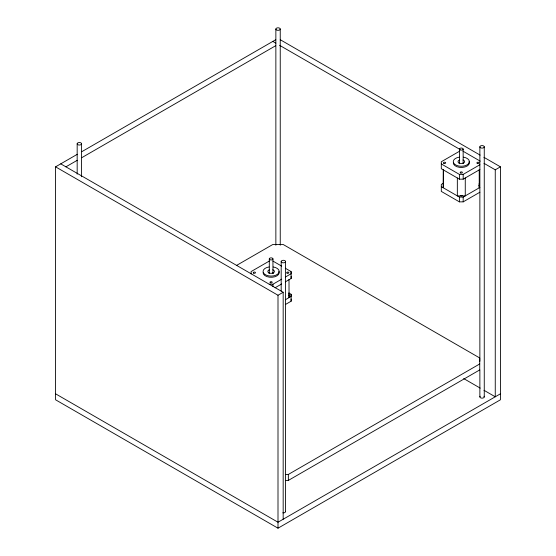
<?xml version="1.0" encoding="UTF-8"?>
<svg xmlns="http://www.w3.org/2000/svg" width="556" height="556" viewBox="0 0 556 556"><rect width="100%" height="100%" fill="white"/><g stroke="black" fill="none" stroke-linecap="round" stroke-linejoin="round"><path stroke-width="0.83" d="M483.894 157.292L500.428 166.835L500.428 399.785L278 528.2L55.572 399.785L55.572 166.835L77.291 154.297M81.801 151.691L275.783 39.698M65.914 166.835L77.201 160.323M81.711 157.716L275.741 45.689M236.8 265.281L272.829 244.487L283.171 244.487L479.738 357.974L479.738 369.914L288.349 480.419L285.756 480.419M269.236 261.098L251.103 271.571L251.103 273.955M459.444 151.288L441.304 161.754L441.304 168.718L459.409 179.171L463.183 179.171L479.897 169.517M443.479 183.195L441.304 184.453L441.304 191.41L459.409 201.863L463.183 201.863L479.897 192.216M269.208 284.199L272.982 284.199L281.704 279.168M285.332 277.069L291.149 273.712L291.087 271.571L285.291 268.221M441.304 163.937L459.409 174.389L463.183 174.389L479.897 164.743M275.067 287.779L281.704 283.949M285.332 281.85L291.149 278.493L291.087 271.571M55.572 166.835L278 295.25L283.171 292.268L283.171 519.241M483.984 163.311L495.257 169.823L500.428 166.835M285.332 299.767L291.149 296.411L291.087 294.27L288.911 293.012M441.304 186.635L459.409 197.088L463.183 197.088L479.897 187.441M285.332 304.549L291.149 301.192L291.087 294.27M285.756 474.442L288.349 474.442L479.738 363.944M500.428 393.808L278 522.23L55.572 393.808M280.252 39.719L480.141 155.117M272.829 41.401L275.832 43.139M279.592 45.307L459.937 149.432M462.946 151.162L480.224 161.143M272.982 261.118L281.67 266.136M463.697 378.573L480.224 388.116M483.984 390.284L495.257 396.796L495.257 169.823M60.743 163.846L283.171 292.268M291.087 276.346L291.149 278.493M291.087 299.045L291.149 301.192M479.223 183.258L479.237 187.817L479.223 169.608M289.016 293.075L289.037 297.634L289.016 279.418M484.262 146.853A2.196 1.265 0 0 1 480.968 147.952A2.196 1.265 0 0 1 480.968 145.755A2.196 1.265 0 0 1 484.262 146.853L484.262 396.887M479.87 146.853L479.87 361.289M479.87 369.969L479.87 396.887M465.268 177.962L465.268 195.886L457.338 195.893L457.338 177.976M463.183 174.389L463.183 179.171M463.183 197.088L463.183 201.863M463.155 149.091L463.155 162.894M459.499 149.091L459.499 163.756M459.409 174.389L459.409 179.171M459.409 197.088L459.409 201.863M443.389 169.601L443.278 187.775L443.278 169.858M288.349 474.442L288.349 480.419M285.575 261.563A2.196 1.265 0 0 1 282.281 262.661A2.196 1.265 0 0 1 282.281 260.465A2.196 1.265 0 0 1 285.575 261.563L285.575 511.596M281.183 261.563L281.183 291.08M280.245 29.065A2.196 1.265 0 0 1 276.957 30.163A2.196 1.265 0 0 1 276.957 27.967A2.196 1.265 0 0 1 280.245 29.065L280.245 245.238M278 295.25L278 528.2M275.859 29.065L275.859 245.238M272.982 284.199L272.982 286.59M272.954 258.901L272.954 273.573M269.299 258.901L269.299 273.573M81.558 143.775A2.196 1.265 0 0 1 78.271 144.873A2.196 1.265 0 0 1 78.271 142.684A2.196 1.265 0 0 1 81.558 143.775L81.558 176.766M77.173 143.775L77.173 174.167M478.952 185.224A1.098 0.632 0 0 1 478.952 185.864M462.244 195.51A1.098 0.632 0 0 1 460.347 195.51M469.097 161.629A8.048 4.643 0 0 1 462.377 167.432A8.048 4.643 0 0 1 453.279 162.832M458.999 163.276A3.294 1.897 0 0 1 459.68 162.977M462.974 162.977A3.294 1.897 0 0 1 463.655 163.276M463.412 157.146A8.048 4.643 0 0 1 467.923 164.298A8.048 4.643 0 0 1 454.738 164.298A8.048 4.643 0 0 1 459.242 157.146M462.974 159.989A3.294 1.897 0 0 1 463.85 162.859A3.294 1.897 0 0 1 458.804 162.859A3.294 1.897 0 0 1 459.68 159.989M288.863 295.194A1.098 0.632 0 0 1 288.863 295.521M278.897 271.439A8.048 4.643 0 0 1 272.176 277.249A8.048 4.643 0 0 1 263.078 272.642M268.798 273.086A3.294 1.897 0 0 1 269.479 272.787M272.774 272.787A3.294 1.897 0 0 1 273.455 273.086M273.204 266.956A8.048 4.643 0 0 1 277.715 274.115A8.048 4.643 0 0 1 264.531 274.115A8.048 4.643 0 0 1 269.041 266.956M272.774 269.799A3.294 1.897 0 0 1 273.649 272.669A3.294 1.897 0 0 1 268.604 272.669A3.294 1.897 0 0 1 269.479 269.799M285.499 511.27A2.196 1.265 0 0 1 282.809 512.82M483.97 396.254A2.196 1.265 0 0 1 482.066 398.152A2.196 1.265 0 0 1 480.169 396.254M477.229 163.297A1.098 0.632 0 0 0 479.063 163.012A1.098 0.632 0 0 0 477.722 162.234A1.098 0.632 0 0 0 477.229 163.297M443.813 163.297A1.098 0.632 0 0 0 445.648 163.012A1.098 0.632 0 0 0 444.307 162.234A1.098 0.632 0 0 0 443.813 163.297M460.521 172.944A1.098 0.632 0 0 0 462.356 172.659A1.098 0.632 0 0 0 461.014 171.88A1.098 0.632 0 0 0 460.521 172.944M460.034 149.835A1.828 1.056 0 0 0 463.092 149.362A1.828 1.056 0 0 0 460.854 148.07A1.828 1.056 0 0 0 460.034 149.835M287.028 273.107A1.098 0.632 0 0 0 288.863 272.822A1.098 0.632 0 0 0 287.521 272.051A1.098 0.632 0 0 0 287.028 273.107M253.612 273.107A1.098 0.632 0 0 0 255.447 272.822A1.098 0.632 0 0 0 254.099 272.051A1.098 0.632 0 0 0 253.612 273.107M270.32 282.754A1.098 0.632 0 0 0 272.155 282.469A1.098 0.632 0 0 0 270.814 281.69A1.098 0.632 0 0 0 270.32 282.754M269.834 259.652A1.828 1.056 0 0 0 272.892 259.179A1.828 1.056 0 0 0 270.654 257.887A1.828 1.056 0 0 0 269.834 259.652"/></g></svg>
